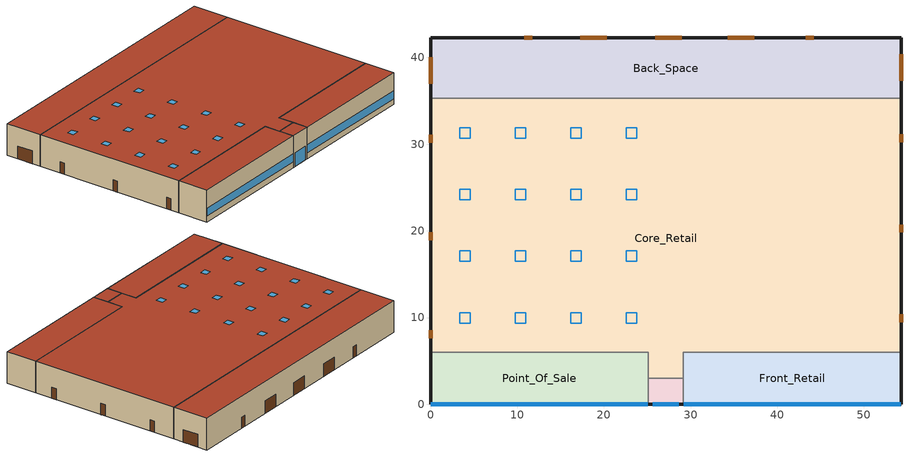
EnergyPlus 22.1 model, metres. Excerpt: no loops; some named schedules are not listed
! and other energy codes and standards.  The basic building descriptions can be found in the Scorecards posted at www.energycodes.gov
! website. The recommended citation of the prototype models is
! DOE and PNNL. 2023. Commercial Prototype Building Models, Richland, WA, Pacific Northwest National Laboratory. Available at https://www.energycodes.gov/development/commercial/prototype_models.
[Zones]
Back_Space
 floor ground (Back_Space_Floor_Ffactor): 54.27,35.27 0,35.27 0,42.27 54.27,42.27 z0
 wall outside (nonres_ext_wall_grd): 54.27,35.27 54.27,42.27 0,42.27 0,35.27 z0:6.1
 wall to Core_Retail (int_wall): 0,35.27 54.27,35.27 z0:6.1
 door (Swinging Door_con): 44.21,42.27 43.3,42.27 / 11.75,42.27 10.83,42.27 z0:2.13
 door (Overhead Door_con): 54.27,37.32 54.27,40.36 / 37.36,42.27 34.31,42.27 / 28.98,42.27 25.93,42.27 / 20.31,42.27 17.26,42.27 / 0,40.01 0,36.96 z0:2.44
 roof outside (nonres_roof): 0,35.27 54.27,35.27 54.27,42.27 0,42.27 z6.1
Core_Retail
 floor ground (Core_Retail_Floor_Ffactor): 25.14,3 25.14,6 0,6 0,35.27 54.27,35.27 54.27,6 29.14,6 29.14,3 z0
 wall outside (nonres_ext_wall_grd): 0,35.27 0,6 / 54.27,6 54.27,35.27 z0:6.1
 wall to Front_Retail (int_wall): 29.14,3 29.14,6 54.27,6 z0:6.1
 wall to Point_Of_Sale (int_wall): 0,6 25.14,6 25.14,3 z0:6.1
 wall to Front_Entry (int_wall): 25.14,3 29.14,3 z0:6.1
 door (Swinging Door_con): 0,8.54 0,7.62 / 0,19.84 0,18.93 / 0,31.06 0,30.15 / 54.27,9.44 54.27,10.35 / 54.27,19.81 54.27,20.72 / 54.27,30.23 54.27,31.15 z0:2.13
 roof outside (nonres_roof): 25.14,6 25.14,3 29.14,3 29.14,6 54.27,6 54.27,35.27 0,35.27 0,6 z6.1
 skylight (NonresSkylight_U_0.5_SHGC_0.4): 3.35,31.92 3.35,30.7 4.57,30.7 4.57,31.92 z6.1; 9.75,31.92 9.75,30.7 10.97,30.7 10.97,31.92 z6.1; 16.15,31.92 16.15,30.7 17.37,30.7 17.37,31.92 z6.1; 22.56,31.92 22.56,30.7 23.78,30.7 23.78,31.92 z6.1; 3.35,10.57 3.35,9.35 4.57,9.35 4.57,10.57 z6.1; 9.75,10.57 9.75,9.35 10.97,9.35 10.97,10.57 z6.1; 22.56,10.57 22.56,9.35 23.78,9.35 23.78,10.57 z6.1; 16.15,10.57 16.15,9.35 17.37,9.35 17.37,10.57 z6.1; 9.75,17.68 9.75,16.46 10.97,16.46 10.97,17.68 z6.1; 3.35,17.68 3.35,16.46 4.57,16.46 4.57,17.68 z6.1; 16.15,17.68 16.15,16.46 17.37,16.46 17.37,17.68 z6.1; 22.56,17.68 22.56,16.46 23.78,16.46 23.78,17.68 z6.1; 9.75,24.8 9.75,23.58 10.97,23.58 10.97,24.8 z6.1; 3.35,24.8 3.35,23.58 4.57,23.58 4.57,24.8 z6.1; 16.15,24.8 16.15,23.58 17.37,23.58 17.37,24.8 z6.1; 22.56,24.8 22.56,23.58 23.78,23.58 23.78,24.8 z6.1
Point_Of_Sale
 floor ground (Point_Of_Sale_Floor_Ffactor): 0,0 0,6 25.14,6 25.14,0 z0
 wall outside (nonres_ext_wall_grd): 0,6 0,0 25.14,0 z0:6.1
 wall to Front_Entry (int_wall): 25.14,0 25.14,3 z0:6.1
 window (NonresWindow_U_0.248_SHGC_0.21): 0.05,0 25.09,0 z1.14:2.66
 roof outside (nonres_roof): 0,6 0,0 25.14,0 25.14,6 z6.1
Front_Retail
 floor ground (Front_Retail_Floor_Ffactor): 54.27,0 29.14,0 29.14,6 54.27,6 z0
 wall outside (nonres_ext_wall_grd): 29.14,0 54.27,0 54.27,6 z0:6.1
 wall to Front_Entry (int_wall): 29.14,3 29.14,0 z0:6.1
 window (NonresWindow_U_0.248_SHGC_0.21): 29.19,0 54.22,0 z1.14:2.66
 roof outside (nonres_roof): 29.14,0 54.27,0 54.27,6 29.14,6 z6.1
Front_Entry
 floor ground (Front_Entry_Floor_Ffactor): 25.14,0 25.14,3 29.14,3 29.14,0 z0
 wall outside (nonres_ext_wall_grd): 25.14,0 29.14,0 z0:6.1
 window (NonresWindow_U_0.248_SHGC_0.21): 25.64,0 28.64,0 z0.05:2.66
 roof outside (nonres_roof): 25.14,3 25.14,0 29.14,0 29.14,3 z6.1
[Building]
RetailStandalone: North Axis {deg}=0; Terrain=City; Loads Convergence Tolerance Value {W}=0.04; Temperature Convergence Tolerance Value {deltaC}=0.2; Solar Distribution=FullInteriorAndExterior; Maximum Number of Warmup Days=25; Minimum Number of Warmup Days=6
[Site:Location]
Site:Location=New.York-John.F.Kennedy.Intl.AP_NY_USA WMO=744860; Latitude {N+ S-}=40.66; Longitude {W- E+}=-73.8; Time Zone Relative to GMT {GMT+/-}=-5; Elevation {m}=7
[SizingPeriod:DesignDay] Day of Month=21; Dry-Bulb Temperature Range Modifier Type=DefaultMultipliers; Humidity Condition Type=Wetbulb; Barometric Pressure {Pa}=101241; Rain {Yes/No}=No; Snow on ground {Yes/No}=No; Daylight Savings Time Indicator=No
Name | Month | Day Type | Maximum Dry-Bulb Temperature {C} | Daily Dry-Bulb Temperature Range {C} | Wetbulb at Maximum Dry-Bulb {C} | Wind Speed {m/s} design conditions vs. traditional 6.71 m/s (15 mph) | Wind Direction {Degrees; N=0, S=180} | Solar Model Indicator | Clearness {0.0 to 1.1} | Wind Speed {m/s} design conditions vs. traditional 3.35 m/s (7mph) | ASHRAE Clear Sky Optical Depth for Beam Irradiance (taub) | ASHRAE Clear Sky Optical Depth for Diffuse Irradiance (taud)
New.York-John.F.Kennedy.Intl.AP_NY_USA Ann Htg 99.6% Condns DB | 1 | WinterDesignDay | -10.7 | 0 | -10.7 | 7.5 | 320 | ASHRAEClearSky | 0
New.York-John.F.Kennedy.Intl.AP_NY_USA Ann Clg .4% Condns DB=>MWB | 7 | SummerDesignDay | 32.1 | 7.4 | 23.1 |  | 230 | ASHRAETau |  | 5.6 | 0.541 | 1.8
[Site:WaterMainsTemperature]
Calculation Method=CORRELATION; Annual average outdoor air temperature {C}=12.4667; Maximum difference in monthly average outdoor air temperatures {C}=25.2
[Site:GroundTemperature:FCfactorMethod]
January Ground Temperature {C}=14; February Ground Temperature {C}=7.3; March Ground Temperature {C}=3.3; April Ground Temperature {C}=1.2; May Ground Temperature {C}=-0.2; June Ground Temperature {C}=5.6; July Ground Temperature {C}=10.9; August Ground Temperature {C}=16.1; September Ground Temperature {C}=21.7; October Ground Temperature {C}=25; November Ground Temperature {C}=24.8; December Ground Temperature {C}=19.9
[Material:NoMass]
Opaque Door panel_con: MediumRough, 0.475973, 0.9, 0.7, 0.7
Overhead Door_con Panel: MediumRough, 0.568097, 0.9, 0.7, 0.7
Nonres_Roof_Insulation: MediumSmooth, 5.30668, 0.9, 0.7, 0.7
Nonres_Exterior_Wall_Insulation_grd: MediumSmooth, 1.19616, 0.9, 0.7, 0.7
[Construction]
Swinging Door_con: Opaque Door panel_con
Overhead Door_con: Overhead Door_con Panel
InteriorFurnishings: Std Wood 6inch
int_wall: G01 13mm gypsum board, G01 13mm gypsum board
nonres_roof: F13 Built-up roofing, Nonres_Roof_Insulation, F08 Metal surface
nonres_ext_wall_grd: 200mm Normalweight concrete wall, Nonres_Exterior_Wall_Insulation_grd, G01 13mm gypsum board
NonresWindow_U_0.248_SHGC_0.21: Nonres Window Glazing Layer
NonresSkylight_U_0.5_SHGC_0.4: Nonres Skylight Glazing Layer
[Material]
Name | Roughness | Thickness {m} | Conductivity {W/m-K} | Density {kg/m3} | Specific Heat {J/kg-K} | Thermal Absorptance | Solar Absorptance | Visible Absorptance | Absorptance:Thermal | Absorptance:Solar | Absorptance:Visible
Std Wood 6inch | MediumSmooth | 0.15 | 0.12 | 540 | 1210 | 0.9 | 0.7 | 0.7
F08 Metal surface | Smooth | 0.0008 | 45.28 | 7824 | 500
F13 Built-up roofing | Rough | 0.0095 | 0.16 | 1120 | 1460 |  |  |  | 0.9 | 0.77
G01 13mm gypsum board | Smooth | 0.0127 | 0.16 | 800 | 1090 |  |  |  | 0.9 | 0.7 | 0.5
200mm Normalweight concrete wall | MediumRough | 0.2032 | 2.31 | 2322 | 832
[WindowMaterial:SimpleGlazingSystem]
Name | U-Factor {W/m2-K} | Solar Heat Gain Coefficient | Visible Transmittance
Nonres Window Glazing Layer | 1.40821 | 0.21 | 0.29
Nonres Skylight Glazing Layer | 2.83913 | 0.4 | 0.4
[Construction:FfactorGroundFloor] F-Factor {W/m-K}=0.90012
Name | Area {m2} | PerimeterExposed {m}
Back_Space_Floor_Ffactor | 379.89 | 68.27
Core_Retail_Floor_Ffactor | 1600.48 | 58.54
Point_Of_Sale_Floor_Ffactor; Front_Retail_Floor_Ffactor | 150.81 | 31.135
Front_Entry_Floor_Ffactor | 12 | 4
[Generator:PVWatts]
PV_module: PVWatts Version=5; DC System Capacity {W}=14815.5; Module Type=Premium; Array Type=FixedOpenRack; System Losses=0.113; Array Geometry Type=TiltAzimuth; Tilt Angle {deg}=0; Azimuth Angle {deg}=180
[ElectricLoadCenter:Generators]
PV_Generator: Generator 1=PV_module; Generator 1 Rated Electric Power Output {W}=14815.5; Generator 1 Availability Schedule=PV_SCH
[ElectricLoadCenter:Inverter:PVWatts]
PV_Inverter: DC to AC Size Ratio=1.2; Inverter Efficiency=0.96
[ElectricLoadCenter:Distribution]
Generator: Generator List=PV_Generator; Generator Operation Scheme Type=Baseload; Electrical Buss Type=DirectCurrentWithInverter; Inverter=PV_Inverter
[Zone] Type=1; Multiplier=1; Ceiling Height {m}=-9999; Floor Area {m2}=autocalculate; Part of Total Floor Area=Yes
Name | Volume {m3}
Back_Space | 2317.33
Core_Retail | 9762.95
Point_Of_Sale; Front_Retail | 919.941
Front_Entry | 73.2
[Daylighting:Controls]
Core_Retail_DaylCtrl: Zone or Space=Core_Retail; Daylighting Method=SplitFlux; Availability Schedule=DaylightAvailSch; Lighting Control Type=Continuousoff; Minimum Input Power Fraction for Continuous or ContinuousOff Dimming Control=0.2; Minimum Light Output Fraction for Continuous or ContinuousOff Dimming Control=0.2; Number of Stepped Control Steps=3; Probability Lighting will be Reset When Needed in Manual Stepped Control=1; Glare Calculation Daylighting Reference Point=Core_Retail_DaylRefPt1; Glare Calculation Azimuth Angle of View Direction Clockwise from Zone y-Axis {deg}=0; Maximum Allowable Discomfort Glare Index=22; Daylighting Reference Point 1=Core_Retail_DaylRefPt1; Fraction of Lights Controlled by Reference Point 1=0.25; Illuminance Setpoint at Reference Point 1 {lux}=538; Daylighting Reference Point 2=Core_Retail_DaylRefPt2; Fraction of Lights Controlled by Reference Point 2=0.25; Illuminance Setpoint at Reference Point 2 {lux}=538
[InternalMass] Construction=InteriorFurnishings
Name | Zone or ZoneList | Surface Area {m2}
Back_Space_InternalMass_1 | Back_Space | 759.78
Core_Retail_InternalMass_1 | Core_Retail | 3200.97
Point_Of_Sale_InternalMass_1 | Point_Of_Sale | 301.62
Front_Retail_InternalMass_1 | Front_Retail | 301.62
Front_Entry_InternalMass_1 | Front_Entry | 24
[People] Number of People Schedule=BLDG_OCC_SCH; Fraction Radiant=0.3; Sensible Heat Fraction=AUTOCALCULATE; Activity Level Schedule=ACTIVITY_SCH; Enable ASHRAE 55 Comfort Warnings=No; Mean Radiant Temperature Calculation Type=ZoneAveraged; Work Efficiency Schedule=WORK_EFF_SCH; Clothing Insulation Calculation Method=ClothingInsulationSchedule; Clothing Insulation Schedule=CLOTHING_SCH; Air Velocity Schedule=AIR_VELO_SCH; Thermal Comfort Model 1 Type=FANGER
Name | Zone or ZoneList or Space or SpaceList | Number of People Calculation Method | Floor Area per Person {m2/person} | Number of People
Back_Space | Back_Space | Area/Person | 46.452
Core_Retail | Core_Retail | Area/Person | 6.193
Point_Of_Sale | Point_Of_Sale | Area/Person | 6.193
Front_Retail | Front_Retail | Area/Person | 6.193
Front_Entry | Front_Entry | People |  | 1.938
[Lights] Design Level Calculation Method=Watts/Area; Return Air Fraction=0; Fraction Radiant=0.7; Fraction Visible=0.2; Fraction Replaceable=1; Return Air Fraction Calculated from Plenum Temperature=No
Name | Zone or ZoneList or Space or SpaceList | Schedule | Watts per Zone Floor Area {W/m2}
Back_Space_Lights | Back_Space | ltg_sch_back | 4.24213
Core_Retail_Lights | Core_Retail | ltg_sch_core | 8.69184
Point_Of_Sale_Lights | Point_Of_Sale | ltg_sch_sale | 8.69184
Front_Retail_Lights | Front_Retail | ltg_sch_front | 8.69184
Front_Entry_Lights | Front_Entry | ltg_sch_entry | 6.83078
[ElectricEquipment] Schedule=BLDG_EQUIP_SCH; Design Level Calculation Method=EquipmentLevel; Fraction Latent=0; Fraction Radiant=0.5; Fraction Lost=0
Name | Zone or ZoneList or Space or SpaceList | Design Level {W}
Back_Space_MiscPlug_Equip | Back_Space | 3065.71
Core_Retail_MiscPlug_Equip | Core_Retail | 5169.56
Point_Of_Sale_MiscPlug_Equip | Point_Of_Sale | 3245.43
Front_Retail_MiscPlug_Equip | Front_Retail | 487.1163
[ZoneInfiltration:DesignFlowRate] Temperature Term Coefficient=0; Velocity Squared Term Coefficient=0
Name | Zone or ZoneList | Schedule | Design Flow Rate Calculation Method | Flow per Exterior Surface Area {m3/s-m2} | Constant Term Coefficient | Velocity Term Coefficient | Design Flow Rate {m3/s}
Back_Space_Infiltration | Back_Space | INFIL_SCH_PNNL | Flow/ExteriorWallArea | 0.000569572 | 0 | 0.224
Core_Retail_Infiltration | Core_Retail | INFIL_SCH_PNNL | Flow/ExteriorWallArea | 0.000569572 | 0 | 0.224
Point_Of_Sale_Infiltration | Point_Of_Sale | INFIL_SCH_PNNL | Flow/ExteriorWallArea | 0.000569572 | 0 | 0.224
Front_Retail_Infiltration | Front_Retail | INFIL_SCH_PNNL | Flow/ExteriorWallArea | 0.000569572 | 0 | 0.224
Front_Entry_Infiltration | Front_Entry | INFIL_SCH_PNNL | Flow/ExteriorWallArea | 0.000569572 | 0 | 0.224
Front_Entry_Door_Infiltration | Front_Entry | INFIL_Door_Opening_SCH | Flow/Zone |  | 1 | 0 | 0.937287
[Exterior:Lights] Control Option=AstronomicalClock
Name | Schedule | Design Level {W}
Exterior_Lights_a | Exterior_lighting_schedule_a | 345.82
Exterior_Lights_b | Exterior_lighting_schedule_b_2016 | 2284.89
[EnergyManagementSystem:Sensor]
Name | Output:Variable or Output:Meter Index Key | Output:Variable or Output:Meter
Front_Entry_LSr | Front_Entry | Zone Lights Electricity Rate
Front_Entry_Occ_Sensor | Front_Entry | People Occupant Count
OAT | Environment | Site Outdoor Air Drybulb Temperature
OAT_F |  | Site Outdoor Air Drybulb Temperature
[EnergyManagementSystem:InternalVariable]
Front_Entry_Area: Internal Data Index Key=Front_Entry; Internal Data Type=Zone Floor Area
[EnergyManagementSystem:Actuator]
Name | Actuated Component Unique | Actuated Component Type | Actuated Component Control Type
Back_Space_Light_Actuator | Back_Space_lights | Lights | Electricity Rate
Core_Retail_Light_Actuator | Core_Retail_lights | Lights | Electricity Rate
Point_Of_Sale_Light_Actuator | Point_Of_Sale_lights | Lights | Electricity Rate
Front_Retail_Light_Actuator | Front_Retail_lights | Lights | Electricity Rate
Front_Entry_Light_Actuator | Front_Entry_lights | Lights | Electricity Rate
CLGSETP_SCH_Actuator | CLGSETP_SCH_Yes_Optimum | Schedule:Compact | Schedule Value
HTGSETP_SCH_Actuator | HTGSETP_SCH_Yes_Optimum | Schedule:Compact | Schedule Value
FrontEntry_Coil | FrontEntry_CoilSched | Schedule:Compact | Schedule Value
FrontEntry_Fan | FrontEntry_FanSched | Schedule:Compact | Schedule Value
[EnergyManagementSystem:Program]
SET_Back_Space_Light_EMS_Program: SET Back_Space_LSr_IP=0.093*Back_Space_LSr/Back_Space_Area; IF (Back_Space_Occ_Sensor <= 0) && (Back_Space_LSr_IP >= 0.02); SET Back_Space_Light_Actuator = 0.02*Back_Space_Area/0.09290304; ELSE; SET Back_Space_Light_Actuator = NULL; ENDIF
SET_Core_Retail_Light_EMS_Program: SET Core_Retail_LSr_IP=0.093*Core_Retail_LSr/Core_Retail_Area; IF (Core_Retail_Occ_Sensor <= 0) && (Core_Retail_LSr_IP >= 0.02); SET Core_Retail_Light_Actuator = 0.02*Core_Retail_Area/0.09290304; ELSE; SET Core_Retail_Light_Actuator = NULL; ENDIF
SET_Point_Of_Sale_Light_EMS_Program: SET Point_Of_Sale_LSr_IP=0.093*Point_Of_Sale_LSr/Point_Of_Sale_Area; IF (Point_Of_Sale_Occ_Sensor <= 0) && (Point_Of_Sale_LSr_IP >= 0.02); SET Point_Of_Sale_Light_Actuator = 0.02*Point_Of_Sale_Area/0.09290304; ELSE; SET Point_Of_Sale_Light_Actuator = NULL; ENDIF
SET_Front_Retail_Light_EMS_Program: SET Front_Retail_LSr_IP=0.093*Front_Retail_LSr/Front_Retail_Area; IF (Front_Retail_Occ_Sensor <= 0) && (Front_Retail_LSr_IP >= 0.02); SET Front_Retail_Light_Actuator = 0.02*Front_Retail_Area/0.09290304; ELSE; SET Front_Retail_Light_Actuator = NULL; ENDIF
SET_Front_Entry_Light_EMS_Program: SET Front_Entry_LSr_IP=0.093*Front_Entry_LSr/Front_Entry_Area; IF (Front_Entry_Occ_Sensor <= 0) && (Front_Entry_LSr_IP >= 0.02); SET Front_Entry_Light_Actuator = 0.02*Front_Entry_Area/0.09290304; ELSE; SET Front_Entry_Light_Actuator = NULL; ENDIF
OA_BASED_OPTIMUM_START_EMS_Program: IF DaylightSavings==0 && DayOfWeek>1 && Hour==5 && OAT<23.9 && OAT>1.7; SET CLGSETP_SCH_Actuator = 29.4; SET HTGSETP_SCH_Actuator = 15.6; ELSEIF DaylightSavings==0 && DayOfWeek==1 && Hour==7 && OAT<23.9 && OAT>1.7; SET CLGSETP_SCH_Actuator = 29.4; SET HTGSETP_SCH_Actuator = 15.6; ELSEIF DaylightSavings==1 && DayOfWeek>1 && Hour==4 && OAT<23.9 && OAT>1.7; SET CLGSETP_SCH_Actuator = 29.4; SET HTGSETP_SCH_Actuator = 15.6; ELSEIF DaylightSavings==1 && DayOfWeek==1 && Hour==6 && OAT<23.9 && OAT>1.7; SET CLGSETP_SCH_Actuator = 29.4; SET HTGSETP_SCH_Actuator = 15.6; ELSE; SET CLGSETP_SCH_Actuator = NULL; SET HTGSETP_SCH_Actuator = NULL; ENDIF
FrontEntry_HeaterControl: SET OAT_F = (OAT_F*1.8)+32; IF OAT_F > 45; SET FrontEntry_Coil = 0; SET FrontEntry_Fan = 0; ELSE; SET FrontEntry_Coil = 1; SET FrontEntry_Fan = 1; ENDIF
[EnergyManagementSystem:ProgramCallingManager]
SET_Back_Space_Light_EMS_Program_Prog_Manager: BeginTimestepBeforePredictor; SET_Back_Space_Light_EMS_Program
SET_Core_Retail_Light_EMS_Program_Prog_Manager: BeginTimestepBeforePredictor; SET_Core_Retail_Light_EMS_Program
SET_Point_Of_Sale_Light_EMS_Program_Prog_Manager: BeginTimestepBeforePredictor; SET_Point_Of_Sale_Light_EMS_Program
SET_Front_Retail_Light_EMS_Program_Prog_Manager: BeginTimestepBeforePredictor; SET_Front_Retail_Light_EMS_Program
SET_Front_Entry_Light_EMS_Program_Prog_Manager: BeginTimestepBeforePredictor; SET_Front_Entry_Light_EMS_Program
OA_BASED_OPTIMUM_START_EMS_Program Manager: BeginTimestepBeforePredictor; OA_BASED_OPTIMUM_START_EMS_Program
FrontEntry_HeaterManager: BeginTimestepBeforePredictor; FrontEntry_HeaterControl
[Sizing:Zone]
Front_Entry: Zone Cooling Design Supply Air Temperature Input Method=SupplyAirTemperature; Zone Cooling Design Supply Air Temperature {C}=12.8; Zone Heating Design Supply Air Temperature Input Method=SupplyAirTemperature; Zone Heating Design Supply Air Temperature {C}=40; Zone Cooling Design Supply Air Humidity Ratio {kg-H2O/kg-air}=0.0085; Zone Heating Design Supply Air Humidity Ratio {kgWater/kgDryAir}=0.008; Design Specification Outdoor Air Object=SZ DSOA Front_Entry; Cooling Design Air Flow Method=DesignDay; Cooling Design Air Flow Rate {m3/s}=0; Cooling Minimum Air Flow Fraction=0; Heating Design Air Flow Method=DesignDay; Heating Design Air Flow Rate {m3/s}=0
[DesignSpecification:OutdoorAir]
SZ DSOA Front_Entry: Outdoor Air Method=Flow/Area; Outdoor Air Flow per Zone Floor Area {m3/s-m2}=0.0011811
[ZoneControl:Thermostat]
Front_Entry Thermostat: Zone or ZoneList=Front_Entry; Control Type Schedule=Single Zone Control Type Sched; Control 1=Front_Entry Heating SP
[Coil:Heating:Fuel]
Front_Entry Unit Heater Heating Coil: Availability Schedule=FrontEntry_CoilSched; Fuel Type=NaturalGas; Burner Efficiency=0.88; Nominal Capacity {W}=AUTOSIZE; Parasitic Electric Load {W}=0; Parasitic Fuel Load {W}=0
[Zone equipment]
Front_Entry: Front_Entry Unit Heater
[AvailabilityManager:NightCycle] Applicability Schedule=Always_On; Fan Schedule=HVACOperationSchd; Control Type=CycleOnAny; Thermostat Tolerance {deltaC}=1; Cycling Run Time Control Type=FixedRunTime; Cycling Run Time {s}=1800
PSZ-AC:1 Availability Manager; PSZ-AC:2 Availability Manager; PSZ-AC:3 Availability Manager; PSZ-AC:4 Availability Manager
[ThermostatSetpoint:SingleHeating]
Front_Entry Heating SP: Setpoint Temperature Schedule=HTGSETP_SCH_FrontEntry_STD2013
[ZoneHVAC:UnitHeater]
Front_Entry Unit Heater: Availability Schedule=ALWAYS_ON; Supply Air Fan=Front_Entry Unit Heater Fan; Maximum Supply Air Flow Rate {m3/s}=AUTOSIZE; Heating Coil=Front_Entry Unit Heater Heating Coil; Supply Air Fan Operation During No Heating=No; Maximum Hot Water or Steam Flow Rate {m3/s}=AUTOSIZE; Minimum Hot Water or Steam Flow Rate {m3/s}=0; Heating Convergence Tolerance=0.001
[Fan:ConstantVolume]
Front_Entry Unit Heater Fan: FrontEntry_FanSched, 0.536, 49.8, AUTOSIZE, 0.825, 1
[SCHEDULE:COMPACT]
ltg_sch_entry: Through: 12/31, For: SummerDesignDay, Until: 24:00, 1, For: WinterDesignDay, Until: 24:00, 0, For: Weekdays, Until: 7:00, 0.0259531, Until: 8:00, 0.103813, Until: 9:00, 0.207625, Until: 18:00, 0.467156, Until: 21:00, 0.259531, Until: 22:00, 0.103813, Until: 24:00, 0.0259531, For: Saturday, Until: 7:00, 0.0259531, Until: 8:00, 0.0519063, Until: 9:00, 0.155719, Until: 10:00, 0.311437, Until: 18:00, 0.467156, Until: 19:00, 0.259531, Until: 21:00, 0.155719, Until: 22:00, 0.0519063, Until: 24:00, 0.0259531, For: AllOtherDays, Until: 9:00, 0.0259531, Until: 10:00, 0.0519063, Until: 12:00, 0.207625, Until: 17:00, 0.311437, Until: 18:00, 0.207625, Until: 19:00, 0.103813, Until: 24:00, 0.0259531
ltg_sch_core; ltg_sch_sale; ltg_sch_front: Through: 12/31, For: SummerDesignDay, Until: 24:00, 1, For: WinterDesignDay, Until: 24:00, 0, For: Weekdays, Until: 7:00, 0.0401094, Until: 8:00, 0.160438, Until: 9:00, 0.320875, Until: 18:00, 0.721969, Until: 21:00, 0.401094, Until: 22:00, 0.160438, Until: 24:00, 0.0401094, For: Saturday, Until: 7:00, 0.0401094, Until: 8:00, 0.0802188, Until: 9:00, 0.240656, Until: 10:00, 0.481312, Until: 18:00, 0.721969, Until: 19:00, 0.401094, Until: 21:00, 0.240656, Until: 22:00, 0.0802188, Until: 24:00, 0.0401094, For: AllOtherDays, Until: 9:00, 0.0401094, Until: 10:00, 0.0802188, Until: 12:00, 0.320875, Until: 17:00, 0.481312, Until: 18:00, 0.320875, Until: 19:00, 0.160438, Until: 24:00, 0.0401094
ltg_sch_back: Through: 12/31, For: SummerDesignDay, Until: 24:00, 1, For: WinterDesignDay, Until: 24:00, 0, For: Weekdays, Until: 7:00, 0.0263401, Until: 8:00, 0.105351, Until: 9:00, 0.210702, Until: 18:00, 0.474083, Until: 21:00, 0.263382, Until: 22:00, 0.105351, Until: 24:00, 0.0263401, For: Saturday, Until: 7:00, 0.0263401, Until: 8:00, 0.0526801, Until: 9:00, 0.158031, Until: 10:00, 0.316052, Until: 18:00, 0.474083, Until: 19:00, 0.263382, Until: 21:00, 0.158031, Until: 22:00, 0.0526801, Until: 24:00, 0.0263401, For: AllOtherDays, Until: 9:00, 0.0263401, Until: 10:00, 0.0526801, Until: 12:00, 0.210702, Until: 17:00, 0.316052, Until: 18:00, 0.210702, Until: 19:00, 0.105351, Until: 24:00, 0.0263401
[Schedule:Compact]
BLDG_OCC_SCH: Through: 12/31, For: Weekdays, Until: 07:00, 0, Until: 08:00, 0.1, Until: 09:00, 0.2, Until: 11:00, 0.5, Until: 15:00, 0.7, Until: 16:00, 0.8, Until: 17:00, 0.7, Until: 19:00, 0.5, Until: 21:00, 0.3, Until: 24:00, 0, For: SummerDesignDay, Until: 24:00, 1, For: Saturday, Until: 07:00, 0, Until: 08:00, 0.1, Until: 09:00, 0.2, Until: 10:00, 0.5, Until: 11:00, 0.6, Until: 17:00, 0.8, Until: 18:00, 0.6, Until: 21:00, 0.2, Until: 22:00, 0.1, Until: 24:00, 0, For: WinterDesignDay, Until: 24:00, 0, For: Sunday Holidays AllOtherDays, Until: 09:00, 0, Until: 10:00, 0.1, Until: 12:00, 0.2, Until: 17:00, 0.4, Until: 18:00, 0.2, Until: 19:00, 0.1, Until: 24:00, 0
ACTIVITY_SCH: Through: 12/31, For: AllDays, Until: 24:00, 120
WORK_EFF_SCH: Through: 12/31, For: AllDays, Until: 24:00, 0
AIR_VELO_SCH: Through: 12/31, For: AllDays, Until: 24:00, 0.2
CLOTHING_SCH: Through: 04/30, For: AllDays, Until: 24:00, 1, Through: 09/30, For: AllDays, Until: 24:00, 0.5, Through: 12/31, For: AllDays, Until: 24:00, 1
DaylightAvailSch: Through: 12/31, For: SummerDesignDay WinterDesignDay, Until: 24:00, 0, For: AllOtherDays, Until: 24:00, 1
